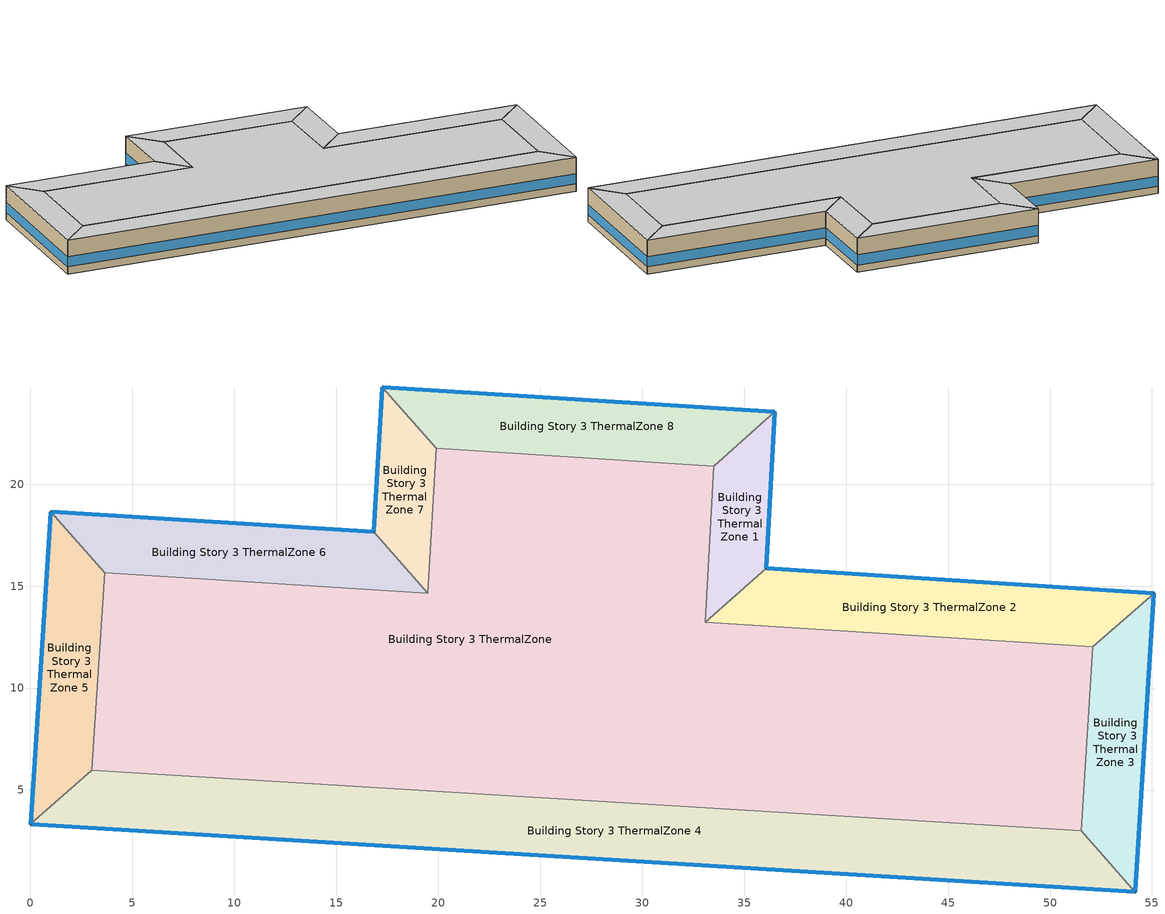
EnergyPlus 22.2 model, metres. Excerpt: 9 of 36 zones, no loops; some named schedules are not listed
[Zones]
Building Story 3 ThermalZone
 floor adiabatic (Typical Interior Floor): 33.52,20.89 33.1,13.23 52.1,12.02 51.53,3 3,5.98 3.65,15.65 19.48,14.66 19.9,21.77 z7.2
 wall adiabatic (Typical Interior Wall): 33.1,13.23 33.52,20.89 19.9,21.77 19.48,14.66 3.65,15.65 3,5.98 51.53,3 52.1,12.02 33.1,13.23 z7.2:10.8
 ceiling adiabatic (Typical Interior Ceiling): 19.9,21.77 19.48,14.66 3.65,15.65 3,5.98 51.53,3 52.1,12.02 33.1,13.23 33.52,20.89 z10.8
Building Story 3 ThermalZone 1
 floor adiabatic (Typical Interior Floor): 36.51,23.54 36.09,15.88 33.1,13.23 33.52,20.89 z7.2
 wall outside (Typical Insulated Steel Framed Exterior Wall R-12.99): 36.09,15.88 36.51,23.54 z7.2:10.8
 wall adiabatic (Typical Interior Wall): 36.51,23.54 33.52,20.89 33.1,13.23 36.09,15.88 z7.2:10.8
 window (U 0.55 SHGC 0.25): 36.09,15.91 36.51,23.52 z7.96:9.05
 ceiling adiabatic (Typical Interior Ceiling): 33.52,20.89 33.1,13.23 36.09,15.88 36.51,23.54 z10.8
Building Story 3 ThermalZone 2
 floor adiabatic (Typical Interior Floor): 36.09,15.88 55.1,14.66 52.1,12.02 33.1,13.23 z7.2
 wall outside (Typical Insulated Steel Framed Exterior Wall R-12.99): 55.1,14.66 36.09,15.88 z7.2:10.8
 wall adiabatic (Typical Interior Wall): 36.09,15.88 33.1,13.23 52.1,12.02 55.1,14.66 z7.2:10.8
 window (U 0.55 SHGC 0.25): 55.07,14.66 36.12,15.88 z7.96:9.04
 ceiling adiabatic (Typical Interior Ceiling): 33.1,13.23 52.1,12.02 55.1,14.66 36.09,15.88 z10.8
Building Story 3 ThermalZone 3
 floor adiabatic (Typical Interior Floor): 55.1,14.66 54.18,0 51.53,3 52.1,12.02 z7.2
 wall outside (Typical Insulated Steel Framed Exterior Wall R-12.99): 54.18,0 55.1,14.66 z7.2:10.8
 wall adiabatic (Typical Interior Wall): 55.1,14.66 52.1,12.02 51.53,3 54.18,0 z7.2:10.8
 window (U 0.55 SHGC 0.25): 54.18,0.03 55.1,14.63 z7.96:9.05
 ceiling adiabatic (Typical Interior Ceiling): 52.1,12.02 51.53,3 54.18,0 55.1,14.66 z10.8
Building Story 3 ThermalZone 4
 floor adiabatic (Typical Interior Floor): 54.18,0 0,3.33 3,5.98 51.53,3 z7.2
 wall outside (Typical Insulated Steel Framed Exterior Wall R-12.99): 0,3.33 54.18,0 z7.2:10.8
 wall adiabatic (Typical Interior Wall): 54.18,0 51.53,3 3,5.98 0,3.33 z7.2:10.8
 window (U 0.55 SHGC 0.25): 0.03,3.33 54.15,0 z7.96:9.04
 ceiling adiabatic (Typical Interior Ceiling): 51.53,3 3,5.98 0,3.33 54.18,0 z10.8
Building Story 3 ThermalZone 5
 floor adiabatic (Typical Interior Floor): 0,3.33 1,18.66 3.65,15.65 3,5.98 z7.2
 wall outside (Typical Insulated Steel Framed Exterior Wall R-12.99): 1,18.66 0,3.33 z7.2:10.8
 wall adiabatic (Typical Interior Wall): 0,3.33 3,5.98 3.65,15.65 1,18.66 z7.2:10.8
 window (U 0.55 SHGC 0.25): 1,18.63 0,3.36 z7.96:9.05
 ceiling adiabatic (Typical Interior Ceiling): 3,5.98 3.65,15.65 1,18.66 0,3.33 z10.8
Building Story 3 ThermalZone 6
 floor adiabatic (Typical Interior Ceiling): 1,18.66 16.83,17.66 19.48,14.66 3.65,15.65 z7.2
 wall outside (Typical Insulated Steel Framed Exterior Wall R-12.99): 16.83,17.66 1,18.66 z7.2:10.8
 wall adiabatic (Typical Interior Wall): 1,18.66 3.65,15.65 19.48,14.66 16.83,17.66 z7.2:10.8
 window (U 0.55 SHGC 0.25): 16.81,17.66 1.03,18.66 z7.96:9.05
 ceiling adiabatic (Typical Interior Ceiling): 3.65,15.65 19.48,14.66 16.83,17.66 1,18.66 z10.8
Building Story 3 ThermalZone 7
 floor adiabatic (Typical Interior Ceiling): 16.83,17.66 17.25,24.77 19.9,21.77 19.48,14.66 z7.2
 wall outside (Typical Insulated Steel Framed Exterior Wall R-12.99): 17.25,24.77 16.83,17.66 z7.2:10.8
 wall adiabatic (Typical Interior Wall): 16.83,17.66 19.48,14.66 19.9,21.77 17.25,24.77 z7.2:10.8
 window (U 0.55 SHGC 0.25): 17.25,24.74 16.83,17.68 z7.96:9.05
 ceiling adiabatic (Typical Interior Ceiling): 19.48,14.66 19.9,21.77 17.25,24.77 16.83,17.66 z10.8
Building Story 3 ThermalZone 8
 floor adiabatic (Typical Interior Ceiling): 17.25,24.77 36.51,23.54 33.52,20.89 19.9,21.77 z7.2
 wall outside (Typical Insulated Steel Framed Exterior Wall R-12.99): 36.51,23.54 17.25,24.77 z7.2:10.8
 wall adiabatic (Typical Interior Wall): 17.25,24.77 19.9,21.77 33.52,20.89 36.51,23.54 z7.2:10.8
 window (U 0.55 SHGC 0.25): 36.48,23.55 17.28,24.76 z7.96:9.04
 ceiling adiabatic (Typical Interior Ceiling): 19.9,21.77 33.52,20.89 36.51,23.54 17.25,24.77 z10.8
[Building]
bld_11: Terrain=City
[Site:Location]
Jack Northrop Fld H_CA_USA: Latitude {deg}=41.31223; Longitude {deg}=-105.583; Time Zone {hr}=-8; Elevation {m}=21
[Site:GroundTemperature:FCfactorMethod]
January Ground Temperature {C}=18.8; February Ground Temperature {C}=14.3; March Ground Temperature {C}=13.6; April Ground Temperature {C}=13.2; May Ground Temperature {C}=13.3; June Ground Temperature {C}=12.6; July Ground Temperature {C}=15.3; August Ground Temperature {C}=15.6; September Ground Temperature {C}=17.7; October Ground Temperature {C}=19.4; November Ground Temperature {C}=19.7; December Ground Temperature {C}=18.5
[Site:WaterMainsTemperature]
Calculation Method=Correlation; Annual Average Outdoor Air Temperature {C}=8.96667; Maximum Difference In Monthly Average Outdoor Air Temperatures {deltaC}=26.2
[SizingPeriod:DesignDay] Day of Month=21; Dry-Bulb Temperature Range Modifier Type=DefaultMultipliers; Humidity Condition Type=Wetbulb; Barometric Pressure {Pa}=98769; Rain Indicator=No; Snow Indicator=No; Daylight Saving Time Indicator=No; Begin Environment Reset Mode=FullResetAtBeginEnvironment
Name | Month | Day Type | Maximum Dry-Bulb Temperature {C} | Daily Dry-Bulb Temperature Range {deltaC} | Wetbulb or DewPoint at Maximum Dry-Bulb {C} | Wind Speed {m/s} | Wind Direction {deg} | Solar Model Indicator | ASHRAE Clear Sky Optical Depth for Beam Irradiance (taub) | ASHRAE Clear Sky Optical Depth for Diffuse Irradiance (taud) | Sky Clearness
Buffalo Niagara Intl Ap Ann Clg .4% Condns DB=>MWB 1 | 7 | SummerDesignDay | 30.3 | 9.3 | 21.8 | 5.7 | 240 | ASHRAETau | 0.462 | 2.001
Buffalo Niagara Intl Ap Ann Clg .4% Condns WB=>MDB 1 | 7 | SummerDesignDay | 27.8 | 9.3 | 23.8 | 5.7 | 240 | ASHRAETau | 0.462 | 2.001
Buffalo Niagara Intl Ap Ann Htg 99.6% Condns DB 1 | 1 | WinterDesignDay | -16.3 | 0 | -16.3 | 5.1 | 270 | ASHRAEClearSky |  |  | 0
[Material] Thermal Absorptance=0.9; Solar Absorptance=0.7
Name | Roughness | Thickness {m} | Conductivity {W/m-K} | Density {kg/m3} | Specific Heat {J/kg-K} | Visible Absorptance
100mm Normalweight concrete floor | MediumRough | 0.1016 | 2.31045 | 2322 | 832.557 | 0.7
25mm Stucco | Smooth | 0.0254 | 0.72 | 1856 | 840 | 0.7
5/8 in. Gypsum Board | MediumSmooth | 0.0159 | 0.16 | 800 | 1090 | 0.7
G01 13mm gypsum board | Smooth | 0.0127 | 0.160031 | 800.001 | 1090.73 | 0.5
Std Wood 6inch 1; Std Wood 6inch 2 | MediumSmooth | 0.15 | 0.12 | 540 | 1210 | 0.7
[Material:NoMass] Roughness=Smooth; Thermal Absorptance=0.9; Solar Absorptance=0.7
Name | Thermal Resistance {m2-K/W} | Visible Absorptance
CP02 CARPET PAD | 0.21648 | 0.8
Typical Insulation R-10.81 | 1.90342 | 0.7
[WindowMaterial:Gas]
Gap_1_W_0_0032: Gas Type=Air; Thickness {m}=0.0032
[WindowMaterial:Glazing] Optical Data Type=SpectralAverage; Infrared Transmittance at Normal Incidence=0; Back Side Infrared Hemispherical Emissivity=0.84; Conductivity {W/m-K}=1; Dirt Correction Factor for Solar and Visible Transmittance=1; Solar Diffusing=No
Name | Thickness {m} | Solar Transmittance at Normal Incidence | Front Side Solar Reflectance at Normal Incidence | Back Side Solar Reflectance at Normal Incidence | Visible Transmittance at Normal Incidence | Front Side Visible Reflectance at Normal Incidence | Back Side Visible Reflectance at Normal Incidence | Front Side Infrared Hemispherical Emissivity
Glass_2022F_LayerAvg | 0.0039 | 0.355897 | 0.394095 | 0.265645 | 0.677694 | 0.042734 | 0.05547 | 0.046
Glass_2175_LayerAvg | 0.0086 | 0.167758 | 0.217606 | 0.437978 | 0.416044 | 0.078729 | 0.10654 | 0.84
[Construction]
InteriorFurnishings 1: Std Wood 6inch 1
InteriorFurnishings 2: Std Wood 6inch 2
Typical Insulated Steel Framed Exterior Wall R-12.99: 25mm Stucco, 5/8 in. Gypsum Board, Typical Insulation R-10.81, 5/8 in. Gypsum Board
Typical Interior Ceiling: CP02 CARPET PAD, 100mm Normalweight concrete floor
Typical Interior Floor: 100mm Normalweight concrete floor, CP02 CARPET PAD
Typical Interior Wall: G01 13mm gypsum board, G01 13mm gypsum board
U 0.55 SHGC 0.25: Glass_2175_LayerAvg, Gap_1_W_0_0032, Glass_2022F_LayerAvg
[Zone] Multiplier=1; Part of Total Floor Area=Yes
Building Story 3 ThermalZone; Building Story 3 ThermalZone 1; Building Story 3 ThermalZone 2; Building Story 3 ThermalZone 3; Building Story 3 ThermalZone 4; Building Story 3 ThermalZone 5; Building Story 3 ThermalZone 6; Building Story 3 ThermalZone 7; Building Story 3 ThermalZone 8
[Space] Space Type=Story Mid2 Blended Space Type
Name | Zone
Building Story 3 Space | Building Story 3 ThermalZone
Building Story 3 Space 1 | Building Story 3 ThermalZone 1
Building Story 3 Space 2 | Building Story 3 ThermalZone 2
Building Story 3 Space 3 | Building Story 3 ThermalZone 3
Building Story 3 Space 4 | Building Story 3 ThermalZone 4
Building Story 3 Space 5 | Building Story 3 ThermalZone 5
Building Story 3 Space 6 | Building Story 3 ThermalZone 6
Building Story 3 Space 7 | Building Story 3 ThermalZone 7
Building Story 3 Space 8 | Building Story 3 ThermalZone 8
[SpaceList]
Story Mid2 Blended Space Type: Building Story 3 Space 5, Building Story 3 Space 8, Building Story 3 Space 4, Building Story 3 Space 3, Building Story 3 Space 2, Building Story 3 Space 1, Building Story 3 Space 7, Building Story 3 Space, Building Story 3 Space 6
[InternalMass]
Name | Construction | Zone or ZoneList | Space or SpaceList | Surface Area {m2}
Building Story 3 Space 5 Office WholeBuilding - Lg Office A  - Story Mid2 Mass; Building Story 3 Space 5 Office WholeBuilding - Lg Office C  - Story Mid2 Mass | InteriorFurnishings 1 | Building Story 3 ThermalZone 5 | Building Story 3 Space 5 | 5.60618
Building Story 3 Space 8 Office WholeBuilding - Lg Office A  - Story Mid2 Mass; Building Story 3 Space 8 Office WholeBuilding - Lg Office C  - Story Mid2 Mass | InteriorFurnishings 1 | Building Story 3 ThermalZone 8 | Building Story 3 Space 8 | 7.38134
Building Story 3 Space 4 Office WholeBuilding - Lg Office A  - Story Mid2 Mass; Building Story 3 Space 4 Office WholeBuilding - Lg Office C  - Story Mid2 Mass | InteriorFurnishings 1 | Building Story 3 ThermalZone 4 | Building Story 3 Space 4 | 23.0143
Building Story 3 Space 3 Office WholeBuilding - Lg Office A  - Story Mid2 Mass; Building Story 3 Space 3 Office WholeBuilding - Lg Office C  - Story Mid2 Mass | InteriorFurnishings 1 | Building Story 3 ThermalZone 3 | Building Story 3 Space 3 | 5.3135
Building Story 3 Space 2 Office WholeBuilding - Lg Office A  - Story Mid2 Mass; Building Story 3 Space 2 Office WholeBuilding - Lg Office C  - Story Mid2 Mass | InteriorFurnishings 1 | Building Story 3 ThermalZone 2 | Building Story 3 Space 2 | 8.54435
Building Story 3 Space 1 Office WholeBuilding - Lg Office A  - Story Mid2 Mass; Building Story 3 Space 1 Office WholeBuilding - Lg Office C  - Story Mid2 Mass | InteriorFurnishings 1 | Building Story 3 ThermalZone 1 | Building Story 3 Space 1 | 3.45051
Building Story 3 Space 7 Office WholeBuilding - Lg Office A  - Story Mid2 Mass; Building Story 3 Space 7 Office WholeBuilding - Lg Office C  - Story Mid2 Mass | InteriorFurnishings 1 | Building Story 3 ThermalZone 7 | Building Story 3 Space 7 | 3.17999
Building Story 3 Space Office WholeBuilding - Lg Office A  - Story Mid2 Mass; Building Story 3 Space Office WholeBuilding - Lg Office C  - Story Mid2 Mass | InteriorFurnishings 1 | Building Story 3 ThermalZone | Building Story 3 Space | 87.9489
Building Story 3 Space 6 Office WholeBuilding - Lg Office A  - Story Mid2 Mass; Building Story 3 Space 6 Office WholeBuilding - Lg Office C  - Story Mid2 Mass | InteriorFurnishings 1 | Building Story 3 ThermalZone 6 | Building Story 3 Space 6 | 7.0992
Building Story 3 Space 5 Office WholeBuilding - Lg Office A end_a - Story Mid2 Mass; Building Story 3 Space 5 Office WholeBuilding - Lg Office C end_a - Story Mid2 Mass | InteriorFurnishings 1 | Building Story 3 ThermalZone 5 | Building Story 3 Space 5 | 1.54663
Building Story 3 Space 8 Office WholeBuilding - Lg Office A end_a - Story Mid2 Mass; Building Story 3 Space 8 Office WholeBuilding - Lg Office C end_a - Story Mid2 Mass | InteriorFurnishings 1 | Building Story 3 ThermalZone 8 | Building Story 3 Space 8 | 2.03637
Building Story 3 Space 4 Office WholeBuilding - Lg Office A end_a - Story Mid2 Mass; Building Story 3 Space 4 Office WholeBuilding - Lg Office C end_a - Story Mid2 Mass | InteriorFurnishings 1 | Building Story 3 ThermalZone 4 | Building Story 3 Space 4 | 6.34919
Building Story 3 Space 3 Office WholeBuilding - Lg Office A end_a - Story Mid2 Mass; Building Story 3 Space 3 Office WholeBuilding - Lg Office C end_a - Story Mid2 Mass | InteriorFurnishings 1 | Building Story 3 ThermalZone 3 | Building Story 3 Space 3 | 1.46589
Building Story 3 Space 2 Office WholeBuilding - Lg Office A end_a - Story Mid2 Mass; Building Story 3 Space 2 Office WholeBuilding - Lg Office C end_a - Story Mid2 Mass | InteriorFurnishings 1 | Building Story 3 ThermalZone 2 | Building Story 3 Space 2 | 2.35722
Building Story 3 Space 1 Office WholeBuilding - Lg Office A end_a - Story Mid2 Mass; Building Story 3 Space 1 Office WholeBuilding - Lg Office C end_a - Story Mid2 Mass | InteriorFurnishings 1 | Building Story 3 ThermalZone 1 | Building Story 3 Space 1 | 0.951928
Building Story 3 Space 7 Office WholeBuilding - Lg Office A end_a - Story Mid2 Mass; Building Story 3 Space 7 Office WholeBuilding - Lg Office C end_a - Story Mid2 Mass | InteriorFurnishings 1 | Building Story 3 ThermalZone 7 | Building Story 3 Space 7 | 0.877296
Building Story 3 Space Office WholeBuilding - Lg Office A end_a - Story Mid2 Mass; Building Story 3 Space Office WholeBuilding - Lg Office C end_a - Story Mid2 Mass | InteriorFurnishings 1 | Building Story 3 ThermalZone | Building Story 3 Space | 24.2634
Building Story 3 Space 6 Office WholeBuilding - Lg Office A end_a - Story Mid2 Mass; Building Story 3 Space 6 Office WholeBuilding - Lg Office C end_a - Story Mid2 Mass | InteriorFurnishings 1 | Building Story 3 ThermalZone 6 | Building Story 3 Space 6 | 1.95853
Building Story 3 Space 5 Office WholeBuilding - Lg Office B  - Story Mid2 Mass | InteriorFurnishings 1 | Building Story 3 ThermalZone 5 | Building Story 3 Space 5 | 19.7685
Building Story 3 Space 8 Office WholeBuilding - Lg Office B  - Story Mid2 Mass | InteriorFurnishings 1 | Building Story 3 ThermalZone 8 | Building Story 3 Space 8 | 26.028
Building Story 3 Space 4 Office WholeBuilding - Lg Office B  - Story Mid2 Mass | InteriorFurnishings 1 | Building Story 3 ThermalZone 4 | Building Story 3 Space 4 | 81.1528
Building Story 3 Space 3 Office WholeBuilding - Lg Office B  - Story Mid2 Mass | InteriorFurnishings 1 | Building Story 3 ThermalZone 3 | Building Story 3 Space 3 | 18.7364
Building Story 3 Space 2 Office WholeBuilding - Lg Office B  - Story Mid2 Mass | InteriorFurnishings 1 | Building Story 3 ThermalZone 2 | Building Story 3 Space 2 | 30.129
Building Story 3 Space 1 Office WholeBuilding - Lg Office B  - Story Mid2 Mass | InteriorFurnishings 1 | Building Story 3 ThermalZone 1 | Building Story 3 Space 1 | 12.1672
Building Story 3 Space 7 Office WholeBuilding - Lg Office B  - Story Mid2 Mass | InteriorFurnishings 1 | Building Story 3 ThermalZone 7 | Building Story 3 Space 7 | 11.2132
Building Story 3 Space Office WholeBuilding - Lg Office B  - Story Mid2 Mass | InteriorFurnishings 1 | Building Story 3 ThermalZone | Building Story 3 Space | 310.125
Building Story 3 Space 6 Office WholeBuilding - Lg Office B  - Story Mid2 Mass | InteriorFurnishings 1 | Building Story 3 ThermalZone 6 | Building Story 3 Space 6 | 25.0332
Building Story 3 Space 5 Office WholeBuilding - Lg Office B end_a - Story Mid2 Mass | InteriorFurnishings 1 | Building Story 3 ThermalZone 5 | Building Story 3 Space 5 | 5.45373
Building Story 3 Space 8 Office WholeBuilding - Lg Office B end_a - Story Mid2 Mass | InteriorFurnishings 1 | Building Story 3 ThermalZone 8 | Building Story 3 Space 8 | 7.18062
Building Story 3 Space 4 Office WholeBuilding - Lg Office B end_a - Story Mid2 Mass | InteriorFurnishings 1 | Building Story 3 ThermalZone 4 | Building Story 3 Space 4 | 22.3885
Building Story 3 Space 3 Office WholeBuilding - Lg Office B end_a - Story Mid2 Mass | InteriorFurnishings 1 | Building Story 3 ThermalZone 3 | Building Story 3 Space 3 | 5.16901
Building Story 3 Space 2 Office WholeBuilding - Lg Office B end_a - Story Mid2 Mass | InteriorFurnishings 1 | Building Story 3 ThermalZone 2 | Building Story 3 Space 2 | 8.312
Building Story 3 Space 1 Office WholeBuilding - Lg Office B end_a - Story Mid2 Mass | InteriorFurnishings 1 | Building Story 3 ThermalZone 1 | Building Story 3 Space 1 | 3.35668
Building Story 3 Space 7 Office WholeBuilding - Lg Office B end_a - Story Mid2 Mass | InteriorFurnishings 1 | Building Story 3 ThermalZone 7 | Building Story 3 Space 7 | 3.09351
Building Story 3 Space Office WholeBuilding - Lg Office B end_a - Story Mid2 Mass | InteriorFurnishings 1 | Building Story 3 ThermalZone | Building Story 3 Space | 85.5573
Building Story 3 Space 6 Office WholeBuilding - Lg Office B end_a - Story Mid2 Mass | InteriorFurnishings 1 | Building Story 3 ThermalZone 6 | Building Story 3 Space 6 | 6.90615
Building Story 3 Space 5 SecondarySchool Classroom A  - Story Mid2 Mass; Building Story 3 Space 5 SecondarySchool Classroom C  - Story Mid2 Mass | InteriorFurnishings 1 | Building Story 3 ThermalZone 5 | Building Story 3 Space 5 | 6.67839
Building Story 3 Space 8 SecondarySchool Classroom A  - Story Mid2 Mass; Building Story 3 Space 8 SecondarySchool Classroom C  - Story Mid2 Mass | InteriorFurnishings 1 | Building Story 3 ThermalZone 8 | Building Story 3 Space 8 | 8.79306
Building Story 3 Space 4 SecondarySchool Classroom A  - Story Mid2 Mass; Building Story 3 Space 4 SecondarySchool Classroom C  - Story Mid2 Mass | InteriorFurnishings 1 | Building Story 3 ThermalZone 4 | Building Story 3 Space 4 | 27.4159
Building Story 3 Space 3 SecondarySchool Classroom A  - Story Mid2 Mass; Building Story 3 Space 3 SecondarySchool Classroom C  - Story Mid2 Mass | InteriorFurnishings 1 | Building Story 3 ThermalZone 3 | Building Story 3 Space 3 | 6.32974
Building Story 3 Space 2 SecondarySchool Classroom A  - Story Mid2 Mass; Building Story 3 Space 2 SecondarySchool Classroom C  - Story Mid2 Mass | InteriorFurnishings 1 | Building Story 3 ThermalZone 2 | Building Story 3 Space 2 | 10.1785
Building Story 3 Space 1 SecondarySchool Classroom A  - Story Mid2 Mass; Building Story 3 Space 1 SecondarySchool Classroom C  - Story Mid2 Mass | InteriorFurnishings 1 | Building Story 3 ThermalZone 1 | Building Story 3 Space 1 | 4.11044
Building Story 3 Space 7 SecondarySchool Classroom A  - Story Mid2 Mass; Building Story 3 Space 7 SecondarySchool Classroom C  - Story Mid2 Mass | InteriorFurnishings 1 | Building Story 3 ThermalZone 7 | Building Story 3 Space 7 | 3.78818
Building Story 3 Space SecondarySchool Classroom A  - Story Mid2 Mass; Building Story 3 Space SecondarySchool Classroom C  - Story Mid2 Mass | InteriorFurnishings 1 | Building Story 3 ThermalZone | Building Story 3 Space | 104.77
Building Story 3 Space 6 SecondarySchool Classroom A  - Story Mid2 Mass; Building Story 3 Space 6 SecondarySchool Classroom C  - Story Mid2 Mass | InteriorFurnishings 1 | Building Story 3 ThermalZone 6 | Building Story 3 Space 6 | 8.45696
Building Story 3 Space 5 SecondarySchool Classroom A end_b - Story Mid2 Mass; Building Story 3 Space 5 SecondarySchool Classroom C end_b - Story Mid2 Mass | InteriorFurnishings 1 | Building Story 3 ThermalZone 5 | Building Story 3 Space 5 | 2.50641
Building Story 3 Space 8 SecondarySchool Classroom A end_b - Story Mid2 Mass; Building Story 3 Space 8 SecondarySchool Classroom C end_b - Story Mid2 Mass | InteriorFurnishings 1 | Building Story 3 ThermalZone 8 | Building Story 3 Space 8 | 3.30004
Building Story 3 Space 4 SecondarySchool Classroom A end_b - Story Mid2 Mass; Building Story 3 Space 4 SecondarySchool Classroom C end_b - Story Mid2 Mass | InteriorFurnishings 1 | Building Story 3 ThermalZone 4 | Building Story 3 Space 4 | 10.2892
Building Story 3 Space 3 SecondarySchool Classroom A end_b - Story Mid2 Mass; Building Story 3 Space 3 SecondarySchool Classroom C end_b - Story Mid2 Mass | InteriorFurnishings 1 | Building Story 3 ThermalZone 3 | Building Story 3 Space 3 | 2.37556
Building Story 3 Space 2 SecondarySchool Classroom A end_b - Story Mid2 Mass; Building Story 3 Space 2 SecondarySchool Classroom C end_b - Story Mid2 Mass | InteriorFurnishings 1 | Building Story 3 ThermalZone 2 | Building Story 3 Space 2 | 3.82
Building Story 3 Space 1 SecondarySchool Classroom A end_b - Story Mid2 Mass; Building Story 3 Space 1 SecondarySchool Classroom C end_b - Story Mid2 Mass | InteriorFurnishings 1 | Building Story 3 ThermalZone 1 | Building Story 3 Space 1 | 1.54265
Building Story 3 Space 7 SecondarySchool Classroom A end_b - Story Mid2 Mass; Building Story 3 Space 7 SecondarySchool Classroom C end_b - Story Mid2 Mass | InteriorFurnishings 1 | Building Story 3 ThermalZone 7 | Building Story 3 Space 7 | 1.42171
Building Story 3 Space SecondarySchool Classroom A end_b - Story Mid2 Mass; Building Story 3 Space SecondarySchool Classroom C end_b - Story Mid2 Mass | InteriorFurnishings 1 | Building Story 3 ThermalZone | Building Story 3 Space | 39.3201
Building Story 3 Space 6 SecondarySchool Classroom A end_b - Story Mid2 Mass; Building Story 3 Space 6 SecondarySchool Classroom C end_b - Story Mid2 Mass | InteriorFurnishings 1 | Building Story 3 ThermalZone 6 | Building Story 3 Space 6 | 3.1739
Building Story 3 Space 5 SecondarySchool Corridor B  - Story Mid2 Mass | InteriorFurnishings 1 | Building Story 3 ThermalZone 5 | Building Story 3 Space 5 | 9.41695
Building Story 3 Space 8 SecondarySchool Corridor B  - Story Mid2 Mass | InteriorFurnishings 1 | Building Story 3 ThermalZone 8 | Building Story 3 Space 8 | 12.3988
Building Story 3 Space 4 SecondarySchool Corridor B  - Story Mid2 Mass | InteriorFurnishings 1 | Building Story 3 ThermalZone 4 | Building Story 3 Space 4 | 38.6581
Building Story 3 Space 3 SecondarySchool Corridor B  - Story Mid2 Mass | InteriorFurnishings 1 | Building Story 3 ThermalZone 3 | Building Story 3 Space 3 | 8.92533
Building Story 3 Space 2 SecondarySchool Corridor B  - Story Mid2 Mass | InteriorFurnishings 1 | Building Story 3 ThermalZone 2 | Building Story 3 Space 2 | 14.3523
Building Story 3 Space 1 SecondarySchool Corridor B  - Story Mid2 Mass | InteriorFurnishings 1 | Building Story 3 ThermalZone 1 | Building Story 3 Space 1 | 5.79598
Building Story 3 Space 7 SecondarySchool Corridor B  - Story Mid2 Mass | InteriorFurnishings 1 | Building Story 3 ThermalZone 7 | Building Story 3 Space 7 | 5.34157
Building Story 3 Space SecondarySchool Corridor B  - Story Mid2 Mass | InteriorFurnishings 1 | Building Story 3 ThermalZone | Building Story 3 Space | 147.732
Building Story 3 Space 6 SecondarySchool Corridor B  - Story Mid2 Mass | InteriorFurnishings 1 | Building Story 3 ThermalZone 6 | Building Story 3 Space 6 | 11.9248
Building Story 3 Space 5 SecondarySchool Corridor B end_b - Story Mid2 Mass | InteriorFurnishings 1 | Building Story 3 ThermalZone 5 | Building Story 3 Space 5 | 3.53419
Building Story 3 Space 8 SecondarySchool Corridor B end_b - Story Mid2 Mass | InteriorFurnishings 1 | Building Story 3 ThermalZone 8 | Building Story 3 Space 8 | 4.65327
Building Story 3 Space 4 SecondarySchool Corridor B end_b - Story Mid2 Mass | InteriorFurnishings 1 | Building Story 3 ThermalZone 4 | Building Story 3 Space 4 | 14.5084
Building Story 3 Space 3 SecondarySchool Corridor B end_b - Story Mid2 Mass | InteriorFurnishings 1 | Building Story 3 ThermalZone 3 | Building Story 3 Space 3 | 3.34968
Building Story 3 Space 2 SecondarySchool Corridor B end_b - Story Mid2 Mass | InteriorFurnishings 1 | Building Story 3 ThermalZone 2 | Building Story 3 Space 2 | 5.38644
Building Story 3 Space 1 SecondarySchool Corridor B end_b - Story Mid2 Mass | InteriorFurnishings 1 | Building Story 3 ThermalZone 1 | Building Story 3 Space 1 | 2.17523
Building Story 3 Space 7 SecondarySchool Corridor B end_b - Story Mid2 Mass | InteriorFurnishings 1 | Building Story 3 ThermalZone 7 | Building Story 3 Space 7 | 2.00469
Building Story 3 Space SecondarySchool Corridor B end_b - Story Mid2 Mass | InteriorFurnishings 1 | Building Story 3 ThermalZone | Building Story 3 Space | 55.4438
Building Story 3 Space 6 SecondarySchool Corridor B end_b - Story Mid2 Mass | InteriorFurnishings 1 | Building Story 3 ThermalZone 6 | Building Story 3 Space 6 | 4.4754
Building Story 3 Space Mass | InteriorFurnishings 2 | Building Story 3 ThermalZone | Building Story 3 Space | 1111.46
Building Story 3 Space 1 Mass | InteriorFurnishings 2 | Building Story 3 ThermalZone 1 | Building Story 3 Space 1 | 43.6061
Building Story 3 Space 2 Mass | InteriorFurnishings 2 | Building Story 3 ThermalZone 2 | Building Story 3 Space 2 | 107.98
Building Story 3 Space 3 Mass | InteriorFurnishings 2 | Building Story 3 ThermalZone 3 | Building Story 3 Space 3 | 67.1498
Building Story 3 Space 4 Mass | InteriorFurnishings 2 | Building Story 3 ThermalZone 4 | Building Story 3 Space 4 | 290.845
Building Story 3 Space 5 Mass | InteriorFurnishings 2 | Building Story 3 ThermalZone 5 | Building Story 3 Space 5 | 70.8486
Building Story 3 Space 6 Mass | InteriorFurnishings 2 | Building Story 3 ThermalZone 6 | Building Story 3 Space 6 | 89.7167
Building Story 3 Space 7 Mass | InteriorFurnishings 2 | Building Story 3 ThermalZone 7 | Building Story 3 Space 7 | 40.1873
Building Story 3 Space 8 Mass | InteriorFurnishings 2 | Building Story 3 ThermalZone 8 | Building Story 3 Space 8 | 93.2823
[Lights] Zone or ZoneList or Space or SpaceList=Story Mid2 Blended Space Type; Design Level Calculation Method=Watts/Area; Return Air Fraction=0; Fraction Visible=0.2; Fraction Replaceable=1
Name | Schedule | Watts per Zone Floor Area {W/m2} | Fraction Radiant
Office WholeBuilding - Lg Office Lights 1 | OfficeLarge BLDG_LIGHT_SCH_2013 | 4.92443 | 0.7
SecondarySchool Classroom Lights 2 | SchoolSecondary BLDG_LIGHT_CLASSROOM_SCH_2013 | 3.46067 | 0.37
SecondarySchool Corridor Lights 2 | SchoolSecondary BLDG_LIGHT_CORRIDOR_SCH_2013 | 1.29865 | 0.37
[People] Zone or ZoneList or Space or SpaceList=Story Mid2 Blended Space Type; Number of People Calculation Method=People/Area; Fraction Radiant=0.3; Enable ASHRAE 55 Comfort Warnings=Yes; Mean Radiant Temperature Calculation Type=ZoneAveraged; Work Efficiency Schedule=Work Efficiency Schedule; Clothing Insulation Schedule=Clothing Schedule; Air Velocity Schedule=Air Velocity Schedule; Thermal Comfort Model 1 Type=Fanger
Name | Number of People Schedule | People per Floor Area {person/m2} | Activity Level Schedule
Office WholeBuilding - Lg Office People 1 | OfficeLarge BLDG_OCC_SCH | 0.030027 | OfficeLarge ACTIVITY_SCH
SecondarySchool Classroom People 2 | SchoolSecondary BLDG_OCC_SCH | 0.0976802 | SchoolSecondary ACTIVITY_SCH
[ElectricEquipment] Zone or ZoneList or Space or SpaceList=Story Mid2 Blended Space Type; Design Level Calculation Method=Watts/Area; Fraction Latent=0; Fraction Radiant=0.5; Fraction Lost=0
Name | Schedule | Watts per Zone Floor Area {W/m2}
Office WholeBuilding - Lg Office Elec Equip 1 | OfficeLarge BLDG_EQUIP_SCH | 4.50246
SecondarySchool Classroom Elec Equip 2 | SchoolSecondary BLDG_EQUIP_SCH_2013 | 2.59271
SecondarySchool Corridor Elec Equip 2 | SchoolSecondary BLDG_EQUIP_SCH_2013 | 0.728029
[ZoneInfiltration:DesignFlowRate] Zone or ZoneList or Space or SpaceList=Story Mid2 Blended Space Type; Schedule=Always On Discrete; Design Flow Rate Calculation Method=Flow/ExteriorArea; Constant Term Coefficient=0; Temperature Term Coefficient=0; Velocity Term Coefficient=0.224; Velocity Squared Term Coefficient=0
Name | Flow Rate per Exterior Surface Area {m3/s-m2}
Office WholeBuilding - Lg Office A  - Story Mid2 Infiltration; Office WholeBuilding - Lg Office C  - Story Mid2 Infiltration | 7.47193e-05
Office WholeBuilding - Lg Office A end_a - Story Mid2 Infiltration; Office WholeBuilding - Lg Office C end_a - Story Mid2 Infiltration | 4.12272e-05
Office WholeBuilding - Lg Office B end_a - Story Mid2 Infiltration | 7.26875e-05
SecondarySchool Classroom A  - Story Mid2 Infiltration; SecondarySchool Classroom C  - Story Mid2 Infiltration | 5.49255e-05
SecondarySchool Classroom A end_b - Story Mid2 Infiltration; SecondarySchool Classroom C end_b - Story Mid2 Infiltration | 5.4019e-05
SecondarySchool Corridor B end_b - Story Mid2 Infiltration | 4.71038e-05
[Daylighting:Controls] Lighting Control Type=Stepped; Minimum Input Power Fraction for Continuous or ContinuousOff Dimming Control=0.3; Minimum Light Output Fraction for Continuous or ContinuousOff Dimming Control=0.2; Number of Stepped Control Steps=3; Probability Lighting will be Reset When Needed in Manual Stepped Control=1; Glare Calculation Azimuth Angle of View Direction Clockwise from Zone y-Axis {deg}=-0; Maximum Allowable Discomfort Glare Index=22; Illuminance Setpoint at Reference Point 1 {lux}=377; Illuminance Setpoint at Reference Point 2 {lux}=377
Name | Zone or Space | Glare Calculation Daylighting Reference Point | Daylighting Reference Point Name 1 | Fraction of Lights Controlled by Reference Point 1 | Daylighting Reference Point Name 2 | Fraction of Lights Controlled by Reference Point 2
Building Story 3 ThermalZone 2 DaylightingControls | Building Story 3 ThermalZone 2 | Building Story 3 Space 2 Daylt Sensor 1 | Building Story 3 Space 2 Daylt Sensor 1 | 0.437 | Building Story 3 Space 2 Daylt Sensor 2 | 0.103
Building Story 3 ThermalZone 3 DaylightingControls | Building Story 3 ThermalZone 3 | Building Story 3 Space 3 Daylt Sensor 1 | Building Story 3 Space 3 Daylt Sensor 1 | 0.48 | Building Story 3 Space 3 Daylt Sensor 2 | 0.094
Building Story 3 ThermalZone 4 DaylightingControls | Building Story 3 ThermalZone 4 | Building Story 3 Space 4 Daylt Sensor 1 | Building Story 3 Space 4 Daylt Sensor 1 | 0.452 | Building Story 3 Space 4 Daylt Sensor 2 | 0.107
Building Story 3 ThermalZone 5 DaylightingControls | Building Story 3 ThermalZone 5 | Building Story 3 Space 5 Daylt Sensor 1 | Building Story 3 Space 5 Daylt Sensor 1 | 0.479 | Building Story 3 Space 5 Daylt Sensor 2 | 0.095
Building Story 3 ThermalZone 6 DaylightingControls | Building Story 3 ThermalZone 6 | Building Story 3 Space 6 Daylt Sensor 1 | Building Story 3 Space 6 Daylt Sensor 1 | 0.437 | Building Story 3 Space 6 Daylt Sensor 2 | 0.101
Building Story 3 ThermalZone 8 DaylightingControls | Building Story 3 ThermalZone 8 | Building Story 3 Space 8 Daylt Sensor 1 | Building Story 3 Space 8 Daylt Sensor 1 | 0.47 | Building Story 3 Space 8 Daylt Sensor 2 | 0.099
[Exterior:Lights] Control Option=AstronomicalClock
Name | Schedule | Design Level {W}
Building Facades | Schedule Ruleset 1 | 621.697
Main Entries | Schedule Ruleset 2 | 240
Other Doors | Schedule Ruleset 2 | 187.172
Parking Areas and Drives | Schedule Ruleset 2 | 3937.76
[Schedule:Day:Interval]
OfficeLarge BLDG_LIGHT_SCH_2013 Wkdy Day: No, 05:00, 0.05, 06:00, 0.1, 07:00, 0.0905601, 08:00, 0.27168, 17:00, 0.815041, 18:00, 0.452801, 20:00, 0.27168, 22:00, 0.18112, 23:00, 0.0905601, 24:00, 0.0452801
OfficeLarge BLDG_LIGHT_SCH_2013 Sat Day: No, 06:00, 0.05, 08:00, 0.0905601, 12:00, 0.27168, 17:00, 0.13584, 19:00, 0.0452801, 24:00, 0.05
OfficeLarge BLDG_LIGHT_SCH_2013 Default: No, 05:00, 0.05, 18:00, 0.0452801, 24:00, 0.05
OfficeLarge BLDG_LIGHT_SCH_2013 Summer Design Day; SchoolSecondary BLDG_LIGHT_CLASSROOM_SCH_2013 Summer Design Day; Clothing Schedule Default Winter Clothes; SchoolSecondary BLDG_LIGHT_CORRIDOR_SCH_2013 Summer Design Day; OfficeLarge BLDG_EQUIP_SCH Summer Design Day: No, 24:00, 1
OfficeLarge BLDG_LIGHT_SCH_2013 Winter Design Day; SchoolSecondary BLDG_LIGHT_CLASSROOM_SCH_2013 Winter Design Day; Work Efficiency Schedule Default; SchoolSecondary BLDG_OCC_SCH Wknd Day; SchoolSecondary BLDG_OCC_SCH Wknd Day 1; SchoolSecondary BLDG_OCC_SCH Default; SchoolSecondary BLDG_OCC_SCH Winter Design Day; SchoolSecondary BLDG_LIGHT_CORRIDOR_SCH_2013 Winter Design Day; OfficeLarge BLDG_OCC_SCH Winter Design Day; OfficeLarge BLDG_EQUIP_SCH Winter Design Day: No, 24:00, 0
SchoolSecondary BLDG_LIGHT_CLASSROOM_SCH_2013 Wkdy Day; SchoolSecondary BLDG_LIGHT_CLASSROOM_SCH_2013 Wkdy Day 2: No, 07:00, 0.1773, 08:00, 0.9, 21:00, 0.598291, 24:00, 0.1773
SchoolSecondary BLDG_LIGHT_CLASSROOM_SCH_2013 Wknd Day; SchoolSecondary BLDG_LIGHT_CLASSROOM_SCH_2013 Wknd Day 1; SchoolSecondary BLDG_LIGHT_CLASSROOM_SCH_2013 Default; SchoolSecondary BLDG_LIGHT_CORRIDOR_SCH_2013 Wknd Day; SchoolSecondary BLDG_LIGHT_CORRIDOR_SCH_2013 Wknd Day 1; SchoolSecondary BLDG_LIGHT_CORRIDOR_SCH_2013 Default: No, 24:00, 0.1773
SchoolSecondary BLDG_LIGHT_CLASSROOM_SCH_2013 Wkdy Day 1: No, 08:00, 0.1773, 20:00, 0.332384, 21:00, 0.117863, 24:00, 0.1773
SchoolSecondary ACTIVITY_SCH Default; SchoolSecondary ACTIVITY_SCH Summer Design Day; SchoolSecondary ACTIVITY_SCH Winter Design Day; OfficeLarge ACTIVITY_SCH Default; OfficeLarge ACTIVITY_SCH Summer Design Day; OfficeLarge ACTIVITY_SCH Winter Design Day: No, 24:00, 120
Air Velocity Schedule Default: No, 24:00, 0.2
SchoolSecondary BLDG_OCC_SCH Wkdy|SmrDsn Day; SchoolSecondary BLDG_OCC_SCH Wkdy|SmrDsn Day 2; SchoolSecondary BLDG_OCC_SCH Summer Design Day: No, 08:00, 0, 16:00, 0.95, 21:00, 0.15, 24:00, 0
SchoolSecondary BLDG_OCC_SCH Wkdy|SmrDsn Day 1: No, 08:00, 0, 21:00, 0.15, 24:00, 0
SchoolSecondary BLDG_EQUIP_SCH_2013 Wkdy Day; SchoolSecondary BLDG_EQUIP_SCH_2013 Wkdy Day 2: No, 08:00, 0.295624, 17:00, 0.90367, 21:00, 0.332931, 24:00, 0.295624
SchoolSecondary BLDG_EQUIP_SCH_2013 Default|Wknd Day; SchoolSecondary BLDG_EQUIP_SCH_2013 Default|Wknd Day 2; SchoolSecondary BLDG_EQUIP_SCH_2013 Default: No, 24:00, 0.295624
SchoolSecondary BLDG_EQUIP_SCH_2013 Wkdy Day 1: No, 08:00, 0.21116, 17:00, 0.475616, 21:00, 0.237808, 24:00, 0.21116
SchoolSecondary BLDG_EQUIP_SCH_2013 Default|Wknd Day 1: No, 24:00, 0.21116
SchoolSecondary BLDG_EQUIP_SCH_2013 Summer Design Day: No, 08:00, 0.35, 17:00, 0.95, 24:00, 0.35
SchoolSecondary BLDG_EQUIP_SCH_2013 Winter Design Day 2: No, 24:00, 0.35
SchoolSecondary BLDG_LIGHT_CORRIDOR_SCH_2013 Wkdy Day; SchoolSecondary BLDG_LIGHT_CORRIDOR_SCH_2013 Wkdy Day 2: No, 07:00, 0.1773, 08:00, 0.9, 21:00, 0.551772, 24:00, 0.1773
SchoolSecondary BLDG_LIGHT_CORRIDOR_SCH_2013 Wkdy Day 1: No, 08:00, 0.1773, 20:00, 0.30654, 21:00, 0.108699, 24:00, 0.1773
OfficeLarge BLDG_OCC_SCH Wkdy Day: No, 06:00, 0, 07:00, 0.1, 08:00, 0.2, 12:00, 0.95, 13:00, 0.5, 17:00, 0.95, 18:00, 0.3, 22:00, 0.1, 24:00, 0.05
OfficeLarge BLDG_OCC_SCH Sat Day: No, 06:00, 0, 08:00, 0.1, 12:00, 0.3, 17:00, 0.1, 19:00, 0.05, 24:00, 0
OfficeLarge BLDG_OCC_SCH Default: No, 06:00, 0, 18:00, 0.05, 24:00, 0
OfficeLarge BLDG_OCC_SCH Summer Design Day: No, 06:00, 0, 22:00, 1, 24:00, 0.05
OfficeLarge BLDG_EQUIP_SCH Wkdy Day: No, 08:00, 0.4, 12:00, 0.9, 13:00, 0.8, 17:00, 0.9, 18:00, 0.5, 24:00, 0.4
OfficeLarge BLDG_EQUIP_SCH Sat Day: No, 06:00, 0.3, 08:00, 0.4, 12:00, 0.5, 17:00, 0.35, 24:00, 0.3
OfficeLarge BLDG_EQUIP_SCH Default: No, 24:00, 0.3
Schedule Day 103: No, 06:00, 0, 24:00, 1
Schedule Day 104: No, 06:00, 0.7, 24:00, 1
[Schedule:Week:Daily]
OfficeLarge BLDG_LIGHT_SCH_2013 Week Rule - Jan1-Jan3: OfficeLarge BLDG_LIGHT_SCH_2013 Wkdy Day, OfficeLarge BLDG_LIGHT_SCH_2013 Wkdy Day, OfficeLarge BLDG_LIGHT_SCH_2013 Wkdy Day, OfficeLarge BLDG_LIGHT_SCH_2013 Wkdy Day, OfficeLarge BLDG_LIGHT_SCH_2013 Wkdy Day, OfficeLarge BLDG_LIGHT_SCH_2013 Wkdy Day, OfficeLarge BLDG_LIGHT_SCH_2013 Sat Day, OfficeLarge BLDG_LIGHT_SCH_2013 Default, OfficeLarge BLDG_LIGHT_SCH_2013 Summer Design Day, OfficeLarge BLDG_LIGHT_SCH_2013 Winter Design Day, OfficeLarge BLDG_LIGHT_SCH_2013 Default, OfficeLarge BLDG_LIGHT_SCH_2013 Default
OfficeLarge BLDG_LIGHT_SCH_2013 Week Rule - Jan4-Dec31: OfficeLarge BLDG_LIGHT_SCH_2013 Default, OfficeLarge BLDG_LIGHT_SCH_2013 Wkdy Day, OfficeLarge BLDG_LIGHT_SCH_2013 Wkdy Day, OfficeLarge BLDG_LIGHT_SCH_2013 Wkdy Day, OfficeLarge BLDG_LIGHT_SCH_2013 Wkdy Day, OfficeLarge BLDG_LIGHT_SCH_2013 Wkdy Day, OfficeLarge BLDG_LIGHT_SCH_2013 Sat Day, OfficeLarge BLDG_LIGHT_SCH_2013 Default, OfficeLarge BLDG_LIGHT_SCH_2013 Summer Design Day, OfficeLarge BLDG_LIGHT_SCH_2013 Winter Design Day, OfficeLarge BLDG_LIGHT_SCH_2013 Default, OfficeLarge BLDG_LIGHT_SCH_2013 Default
SchoolSecondary ACTIVITY_SCH Week Rule - Jan1-Dec31: SchoolSecondary ACTIVITY_SCH Default, SchoolSecondary ACTIVITY_SCH Default, SchoolSecondary ACTIVITY_SCH Default, SchoolSecondary ACTIVITY_SCH Default, SchoolSecondary ACTIVITY_SCH Default, SchoolSecondary ACTIVITY_SCH Default, SchoolSecondary ACTIVITY_SCH Default, SchoolSecondary ACTIVITY_SCH Default, SchoolSecondary ACTIVITY_SCH Summer Design Day, SchoolSecondary ACTIVITY_SCH Winter Design Day, SchoolSecondary ACTIVITY_SCH Default, SchoolSecondary ACTIVITY_SCH Default
Work Efficiency Schedule Week Rule - Jan1-Dec31: Work Efficiency Schedule Default, Work Efficiency Schedule Default, Work Efficiency Schedule Default, Work Efficiency Schedule Default, Work Efficiency Schedule Default, Work Efficiency Schedule Default, Work Efficiency Schedule Default, Work Efficiency Schedule Default, Work Efficiency Schedule Default, Work Efficiency Schedule Default, Work Efficiency Schedule Default, Work Efficiency Schedule Default
Clothing Schedule Week Rule - Jan1-Dec31: Clothing Schedule Default Winter Clothes, Clothing Schedule Default Winter Clothes, Clothing Schedule Default Winter Clothes, Clothing Schedule Default Winter Clothes, Clothing Schedule Default Winter Clothes, Clothing Schedule Default Winter Clothes, Clothing Schedule Default Winter Clothes, Clothing Schedule Default Winter Clothes, Clothing Schedule Default Winter Clothes, Clothing Schedule Default Winter Clothes, Clothing Schedule Default Winter Clothes, Clothing Schedule Default Winter Clothes
Air Velocity Schedule Week Rule - Jan1-Dec31: Air Velocity Schedule Default, Air Velocity Schedule Default, Air Velocity Schedule Default, Air Velocity Schedule Default, Air Velocity Schedule Default, Air Velocity Schedule Default, Air Velocity Schedule Default, Air Velocity Schedule Default, Air Velocity Schedule Default, Air Velocity Schedule Default, Air Velocity Schedule Default, Air Velocity Schedule Default
SchoolSecondary BLDG_OCC_SCH Week Rule - Jan4-Jun13: SchoolSecondary BLDG_OCC_SCH Wknd Day, SchoolSecondary BLDG_OCC_SCH Wkdy|SmrDsn Day, SchoolSecondary BLDG_OCC_SCH Wkdy|SmrDsn Day, SchoolSecondary BLDG_OCC_SCH Wkdy|SmrDsn Day, SchoolSecondary BLDG_OCC_SCH Wkdy|SmrDsn Day, SchoolSecondary BLDG_OCC_SCH Wkdy|SmrDsn Day, SchoolSecondary BLDG_OCC_SCH Wknd Day, SchoolSecondary BLDG_OCC_SCH Default, SchoolSecondary BLDG_OCC_SCH Summer Design Day, SchoolSecondary BLDG_OCC_SCH Winter Design Day, SchoolSecondary BLDG_OCC_SCH Default, SchoolSecondary BLDG_OCC_SCH Default
SchoolSecondary BLDG_OCC_SCH Week Rule - Jun14-Jun20: SchoolSecondary BLDG_OCC_SCH Wknd Day, SchoolSecondary BLDG_OCC_SCH Wkdy|SmrDsn Day, SchoolSecondary BLDG_OCC_SCH Wkdy|SmrDsn Day 1, SchoolSecondary BLDG_OCC_SCH Wkdy|SmrDsn Day 1, SchoolSecondary BLDG_OCC_SCH Wkdy|SmrDsn Day 1, SchoolSecondary BLDG_OCC_SCH Wkdy|SmrDsn Day 1, SchoolSecondary BLDG_OCC_SCH Wknd Day 1, SchoolSecondary BLDG_OCC_SCH Default, SchoolSecondary BLDG_OCC_SCH Summer Design Day, SchoolSecondary BLDG_OCC_SCH Winter Design Day, SchoolSecondary BLDG_OCC_SCH Default, SchoolSecondary BLDG_OCC_SCH Default
SchoolSecondary BLDG_OCC_SCH Week Rule - Jun21-Sep12: SchoolSecondary BLDG_OCC_SCH Wknd Day 1, SchoolSecondary BLDG_OCC_SCH Wkdy|SmrDsn Day 1, SchoolSecondary BLDG_OCC_SCH Wkdy|SmrDsn Day 1, SchoolSecondary BLDG_OCC_SCH Wkdy|SmrDsn Day 1, SchoolSecondary BLDG_OCC_SCH Wkdy|SmrDsn Day 1, SchoolSecondary BLDG_OCC_SCH Wkdy|SmrDsn Day 1, SchoolSecondary BLDG_OCC_SCH Wknd Day 1, SchoolSecondary BLDG_OCC_SCH Default, SchoolSecondary BLDG_OCC_SCH Summer Design Day, SchoolSecondary BLDG_OCC_SCH Winter Design Day, SchoolSecondary BLDG_OCC_SCH Default, SchoolSecondary BLDG_OCC_SCH Default
SchoolSecondary BLDG_OCC_SCH Week Rule - Sep13-Sep19: SchoolSecondary BLDG_OCC_SCH Wknd Day 1, SchoolSecondary BLDG_OCC_SCH Wkdy|SmrDsn Day 1, SchoolSecondary BLDG_OCC_SCH Wkdy|SmrDsn Day 1, SchoolSecondary BLDG_OCC_SCH Wkdy|SmrDsn Day 2, SchoolSecondary BLDG_OCC_SCH Wkdy|SmrDsn Day 2, SchoolSecondary BLDG_OCC_SCH Wkdy|SmrDsn Day 2, SchoolSecondary BLDG_OCC_SCH Default, SchoolSecondary BLDG_OCC_SCH Default, SchoolSecondary BLDG_OCC_SCH Summer Design Day, SchoolSecondary BLDG_OCC_SCH Winter Design Day, SchoolSecondary BLDG_OCC_SCH Default, SchoolSecondary BLDG_OCC_SCH Default
SchoolSecondary BLDG_OCC_SCH Week Rule - Sep20-Dec31: SchoolSecondary BLDG_OCC_SCH Default, SchoolSecondary BLDG_OCC_SCH Wkdy|SmrDsn Day 2, SchoolSecondary BLDG_OCC_SCH Wkdy|SmrDsn Day 2, SchoolSecondary BLDG_OCC_SCH Wkdy|SmrDsn Day 2, SchoolSecondary BLDG_OCC_SCH Wkdy|SmrDsn Day 2, SchoolSecondary BLDG_OCC_SCH Wkdy|SmrDsn Day 2, SchoolSecondary BLDG_OCC_SCH Default, SchoolSecondary BLDG_OCC_SCH Default, SchoolSecondary BLDG_OCC_SCH Summer Design Day, SchoolSecondary BLDG_OCC_SCH Winter Design Day, SchoolSecondary BLDG_OCC_SCH Default, SchoolSecondary BLDG_OCC_SCH Default
SchoolSecondary BLDG_EQUIP_SCH_2013 Week Rule - Jan1-Jan3: SchoolSecondary BLDG_EQUIP_SCH_2013 Wkdy Day, SchoolSecondary BLDG_EQUIP_SCH_2013 Wkdy Day, SchoolSecondary BLDG_EQUIP_SCH_2013 Wkdy Day, SchoolSecondary BLDG_EQUIP_SCH_2013 Wkdy Day, SchoolSecondary BLDG_EQUIP_SCH_2013 Wkdy Day, SchoolSecondary BLDG_EQUIP_SCH_2013 Wkdy Day, SchoolSecondary BLDG_EQUIP_SCH_2013 Default|Wknd Day, SchoolSecondary BLDG_EQUIP_SCH_2013 Default, SchoolSecondary BLDG_EQUIP_SCH_2013 Summer Design Day, SchoolSecondary BLDG_EQUIP_SCH_2013 Winter Design Day 2, SchoolSecondary BLDG_EQUIP_SCH_2013 Default, SchoolSecondary BLDG_EQUIP_SCH_2013 Default
SchoolSecondary BLDG_EQUIP_SCH_2013 Week Rule - Jan4-Jun27: SchoolSecondary BLDG_EQUIP_SCH_2013 Default|Wknd Day, SchoolSecondary BLDG_EQUIP_SCH_2013 Wkdy Day, SchoolSecondary BLDG_EQUIP_SCH_2013 Wkdy Day, SchoolSecondary BLDG_EQUIP_SCH_2013 Wkdy Day, SchoolSecondary BLDG_EQUIP_SCH_2013 Wkdy Day, SchoolSecondary BLDG_EQUIP_SCH_2013 Wkdy Day, SchoolSecondary BLDG_EQUIP_SCH_2013 Default|Wknd Day, SchoolSecondary BLDG_EQUIP_SCH_2013 Default, SchoolSecondary BLDG_EQUIP_SCH_2013 Summer Design Day, SchoolSecondary BLDG_EQUIP_SCH_2013 Winter Design Day 2, SchoolSecondary BLDG_EQUIP_SCH_2013 Default, SchoolSecondary BLDG_EQUIP_SCH_2013 Default
SchoolSecondary BLDG_EQUIP_SCH_2013 Week Rule - Jun28-Jul4: SchoolSecondary BLDG_EQUIP_SCH_2013 Default|Wknd Day, SchoolSecondary BLDG_EQUIP_SCH_2013 Wkdy Day, SchoolSecondary BLDG_EQUIP_SCH_2013 Wkdy Day, SchoolSecondary BLDG_EQUIP_SCH_2013 Wkdy Day 1, SchoolSecondary BLDG_EQUIP_SCH_2013 Wkdy Day 1, SchoolSecondary BLDG_EQUIP_SCH_2013 Wkdy Day 1, SchoolSecondary BLDG_EQUIP_SCH_2013 Default|Wknd Day 1, SchoolSecondary BLDG_EQUIP_SCH_2013 Default, SchoolSecondary BLDG_EQUIP_SCH_2013 Summer Design Day, SchoolSecondary BLDG_EQUIP_SCH_2013 Winter Design Day 2, SchoolSecondary BLDG_EQUIP_SCH_2013 Default, SchoolSecondary BLDG_EQUIP_SCH_2013 Default
SchoolSecondary BLDG_EQUIP_SCH_2013 Week Rule - Jul5-Aug29: SchoolSecondary BLDG_EQUIP_SCH_2013 Default|Wknd Day 1, SchoolSecondary BLDG_EQUIP_SCH_2013 Wkdy Day 1, SchoolSecondary BLDG_EQUIP_SCH_2013 Wkdy Day 1, SchoolSecondary BLDG_EQUIP_SCH_2013 Wkdy Day 1, SchoolSecondary BLDG_EQUIP_SCH_2013 Wkdy Day 1, SchoolSecondary BLDG_EQUIP_SCH_2013 Wkdy Day 1, SchoolSecondary BLDG_EQUIP_SCH_2013 Default|Wknd Day 1, SchoolSecondary BLDG_EQUIP_SCH_2013 Default, SchoolSecondary BLDG_EQUIP_SCH_2013 Summer Design Day, SchoolSecondary BLDG_EQUIP_SCH_2013 Winter Design Day 2, SchoolSecondary BLDG_EQUIP_SCH_2013 Default, SchoolSecondary BLDG_EQUIP_SCH_2013 Default
SchoolSecondary BLDG_EQUIP_SCH_2013 Week Rule - Aug30-Sep5: SchoolSecondary BLDG_EQUIP_SCH_2013 Default|Wknd Day 1, SchoolSecondary BLDG_EQUIP_SCH_2013 Wkdy Day 1, SchoolSecondary BLDG_EQUIP_SCH_2013 Wkdy Day 2, SchoolSecondary BLDG_EQUIP_SCH_2013 Wkdy Day 2, SchoolSecondary BLDG_EQUIP_SCH_2013 Wkdy Day 2, SchoolSecondary BLDG_EQUIP_SCH_2013 Wkdy Day 2, SchoolSecondary BLDG_EQUIP_SCH_2013 Default|Wknd Day 2, SchoolSecondary BLDG_EQUIP_SCH_2013 Default, SchoolSecondary BLDG_EQUIP_SCH_2013 Summer Design Day, SchoolSecondary BLDG_EQUIP_SCH_2013 Winter Design Day 2, SchoolSecondary BLDG_EQUIP_SCH_2013 Default, SchoolSecondary BLDG_EQUIP_SCH_2013 Default
SchoolSecondary BLDG_EQUIP_SCH_2013 Week Rule - Sep6-Dec31: SchoolSecondary BLDG_EQUIP_SCH_2013 Default|Wknd Day 2, SchoolSecondary BLDG_EQUIP_SCH_2013 Wkdy Day 2, SchoolSecondary BLDG_EQUIP_SCH_2013 Wkdy Day 2, SchoolSecondary BLDG_EQUIP_SCH_2013 Wkdy Day 2, SchoolSecondary BLDG_EQUIP_SCH_2013 Wkdy Day 2, SchoolSecondary BLDG_EQUIP_SCH_2013 Wkdy Day 2, SchoolSecondary BLDG_EQUIP_SCH_2013 Default|Wknd Day 2, SchoolSecondary BLDG_EQUIP_SCH_2013 Default, SchoolSecondary BLDG_EQUIP_SCH_2013 Summer Design Day, SchoolSecondary BLDG_EQUIP_SCH_2013 Winter Design Day 2, SchoolSecondary BLDG_EQUIP_SCH_2013 Default, SchoolSecondary BLDG_EQUIP_SCH_2013 Default
OfficeLarge BLDG_OCC_SCH Week Rule - Jan1-Jan3: OfficeLarge BLDG_OCC_SCH Wkdy Day, OfficeLarge BLDG_OCC_SCH Wkdy Day, OfficeLarge BLDG_OCC_SCH Wkdy Day, OfficeLarge BLDG_OCC_SCH Wkdy Day, OfficeLarge BLDG_OCC_SCH Wkdy Day, OfficeLarge BLDG_OCC_SCH Wkdy Day, OfficeLarge BLDG_OCC_SCH Sat Day, OfficeLarge BLDG_OCC_SCH Default, OfficeLarge BLDG_OCC_SCH Summer Design Day, OfficeLarge BLDG_OCC_SCH Winter Design Day, OfficeLarge BLDG_OCC_SCH Default, OfficeLarge BLDG_OCC_SCH Default
OfficeLarge BLDG_OCC_SCH Week Rule - Jan4-Dec31: OfficeLarge BLDG_OCC_SCH Default, OfficeLarge BLDG_OCC_SCH Wkdy Day, OfficeLarge BLDG_OCC_SCH Wkdy Day, OfficeLarge BLDG_OCC_SCH Wkdy Day, OfficeLarge BLDG_OCC_SCH Wkdy Day, OfficeLarge BLDG_OCC_SCH Wkdy Day, OfficeLarge BLDG_OCC_SCH Sat Day, OfficeLarge BLDG_OCC_SCH Default, OfficeLarge BLDG_OCC_SCH Summer Design Day, OfficeLarge BLDG_OCC_SCH Winter Design Day, OfficeLarge BLDG_OCC_SCH Default, OfficeLarge BLDG_OCC_SCH Default
OfficeLarge ACTIVITY_SCH Week Rule - Jan1-Dec31: OfficeLarge ACTIVITY_SCH Default, OfficeLarge ACTIVITY_SCH Default, OfficeLarge ACTIVITY_SCH Default, OfficeLarge ACTIVITY_SCH Default, OfficeLarge ACTIVITY_SCH Default, OfficeLarge ACTIVITY_SCH Default, OfficeLarge ACTIVITY_SCH Default, OfficeLarge ACTIVITY_SCH Default, OfficeLarge ACTIVITY_SCH Summer Design Day, OfficeLarge ACTIVITY_SCH Winter Design Day, OfficeLarge ACTIVITY_SCH Default, OfficeLarge ACTIVITY_SCH Default
OfficeLarge BLDG_EQUIP_SCH Week Rule - Jan1-Jan3: OfficeLarge BLDG_EQUIP_SCH Wkdy Day, OfficeLarge BLDG_EQUIP_SCH Wkdy Day, OfficeLarge BLDG_EQUIP_SCH Wkdy Day, OfficeLarge BLDG_EQUIP_SCH Wkdy Day, OfficeLarge BLDG_EQUIP_SCH Wkdy Day, OfficeLarge BLDG_EQUIP_SCH Wkdy Day, OfficeLarge BLDG_EQUIP_SCH Sat Day, OfficeLarge BLDG_EQUIP_SCH Default, OfficeLarge BLDG_EQUIP_SCH Summer Design Day, OfficeLarge BLDG_EQUIP_SCH Winter Design Day, OfficeLarge BLDG_EQUIP_SCH Default, OfficeLarge BLDG_EQUIP_SCH Default
OfficeLarge BLDG_EQUIP_SCH Week Rule - Jan4-Dec31: OfficeLarge BLDG_EQUIP_SCH Default, OfficeLarge BLDG_EQUIP_SCH Wkdy Day, OfficeLarge BLDG_EQUIP_SCH Wkdy Day, OfficeLarge BLDG_EQUIP_SCH Wkdy Day, OfficeLarge BLDG_EQUIP_SCH Wkdy Day, OfficeLarge BLDG_EQUIP_SCH Wkdy Day, OfficeLarge BLDG_EQUIP_SCH Sat Day, OfficeLarge BLDG_EQUIP_SCH Default, OfficeLarge BLDG_EQUIP_SCH Summer Design Day, OfficeLarge BLDG_EQUIP_SCH Winter Design Day, OfficeLarge BLDG_EQUIP_SCH Default, OfficeLarge BLDG_EQUIP_SCH Default
[Schedule:Year]
OfficeLarge BLDG_LIGHT_SCH_2013: OfficeLarge BLDG_LIGHT_SCH_2013 Week Rule - Jan1-Jan3, 1, 1, 1, 3, OfficeLarge BLDG_LIGHT_SCH_2013 Week Rule - Jan4-Dec31, 1, 4, 12, 31
SchoolSecondary BLDG_LIGHT_CLASSROOM_SCH_2013: SchoolSecondary BLDG_LIGHT_CLASSROOM_SCH_2013 Week Rule - Jan1-Jan3, 1, 1, 1, 3, SchoolSecondary BLDG_LIGHT_CLASSROOM_SCH_2013 Week Rule - Jan4-Jun27, 1, 4, 6, 27, SchoolSecondary BLDG_LIGHT_CLASSROOM_SCH_2013 Week Rule - Jun28-Jul4, 6, 28, 7, 4, SchoolSecondary BLDG_LIGHT_CLASSROOM_SCH_2013 Week Rule - Jul5-Aug29, 7, 5, 8, 29, SchoolSecondary BLDG_LIGHT_CLASSROOM_SCH_2013 Week Rule - Aug30-Sep5, 8, 30, 9, 5, SchoolSecondary BLDG_LIGHT_CLASSROOM_SCH_2013 Week Rule - Sep6-Dec31, 9, 6, 12, 31
OfficeLarge BLDG_OCC_SCH: OfficeLarge BLDG_OCC_SCH Week Rule - Jan1-Jan3, 1, 1, 1, 3, OfficeLarge BLDG_OCC_SCH Week Rule - Jan4-Dec31, 1, 4, 12, 31
OfficeLarge ACTIVITY_SCH: OfficeLarge ACTIVITY_SCH Week Rule - Jan1-Dec31, 1, 1, 12, 31
OfficeLarge BLDG_EQUIP_SCH: OfficeLarge BLDG_EQUIP_SCH Week Rule - Jan1-Jan3, 1, 1, 1, 3, OfficeLarge BLDG_EQUIP_SCH Week Rule - Jan4-Dec31, 1, 4, 12, 31
Schedule Ruleset 1: Schedule Ruleset 1 Week Rule - Jan1-Dec31, 1, 1, 12, 31
Schedule Ruleset 2: Schedule Ruleset 2 Week Rule - Jan1-Dec31, 1, 1, 12, 31
